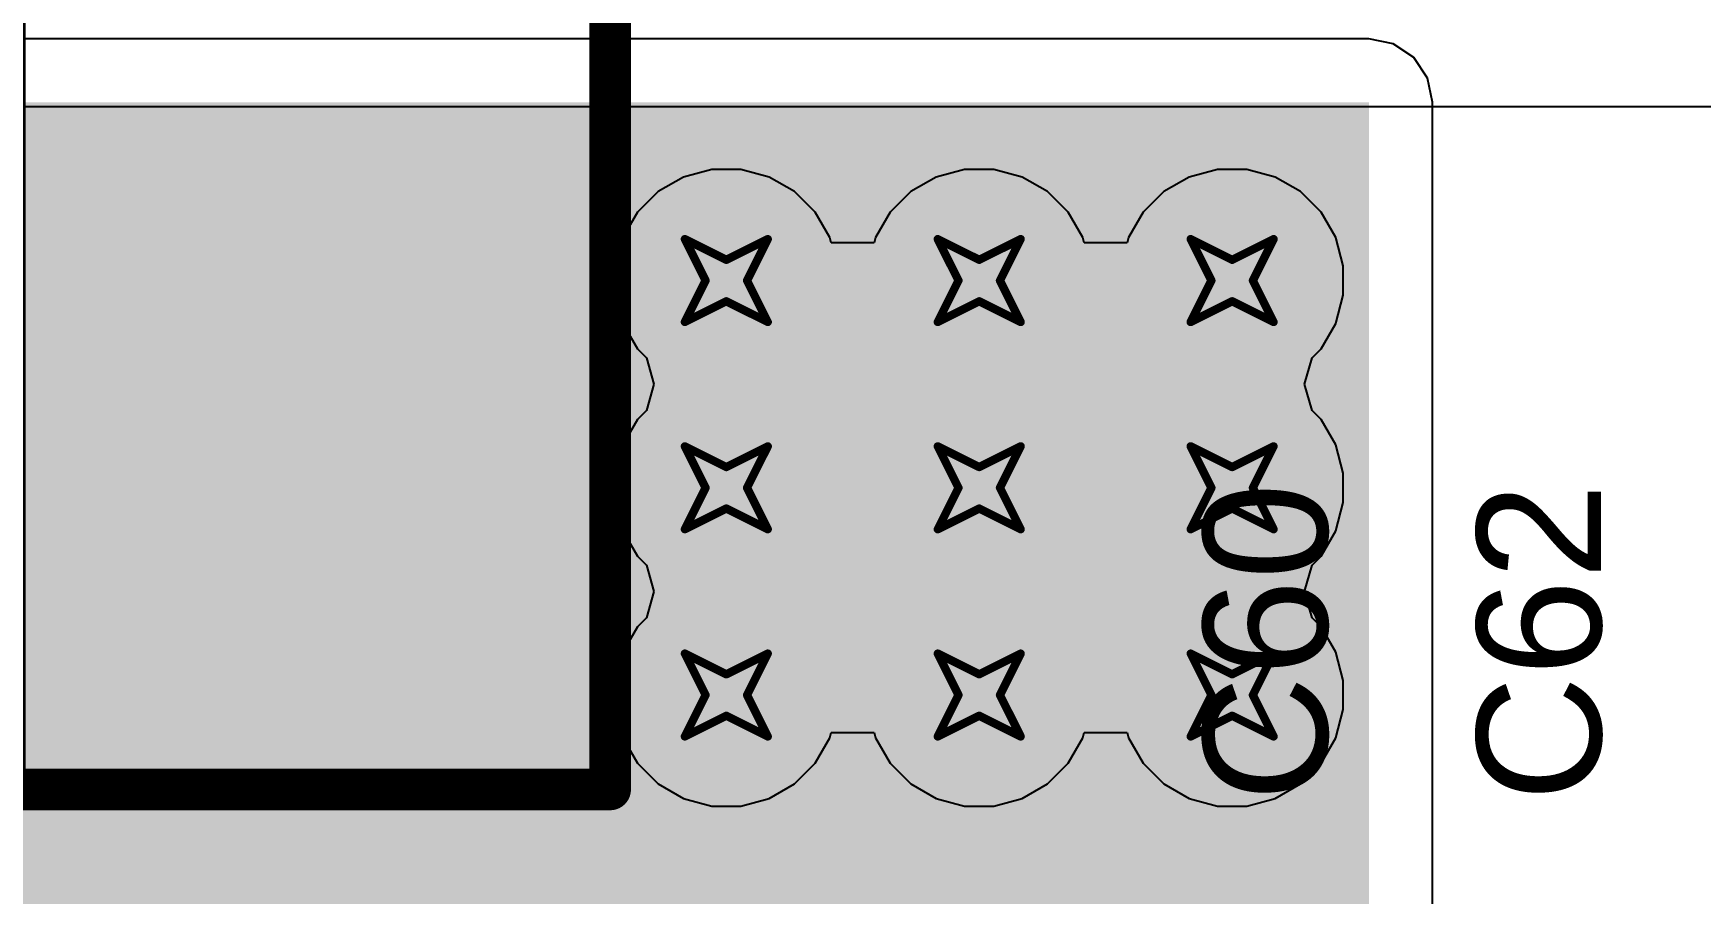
# Model space of a CAD drawing. Header units: inches. Extents: x -36 to 349, y -11 to 240.
# Drawn here: x 132.7 to 142.91, y 11.84 to 17.11 of the extents above; entities that cross this region are included whole.
import ezdxf

# ---------------------------------------------------------------- set-up
doc = ezdxf.new("R2010")
doc.units = ezdxf.units.IN
for name, color, linetype in [('Bottom Layer', 5, 'Continuous'), ('Drill Drawing', 1, 'Continuous'), ('Layer 1', 16, 'Continuous'), ('Layer 2', 76, 'Continuous'), ('Top Layer', 1, 'Continuous'), ('Top Overlay', 2, 'Continuous'), ('Top Paste', 8, 'Continuous'), ('Top Solder', 216, 'Continuous'), ('Via Holes', 16, 'Continuous')]:
    doc.layers.add(name, color=color, linetype=linetype)
doc.styles.add('Arial', font='', dxfattribs={"height": 0.2})
doc.styles.get('Arial').set_extended_font_data('Arial')

# ---------------------------------------------------------------- blocks, each defined once
blk = doc.blocks.new('R___2512_63')
at = {"layer": 'Top Layer'}
for points in [[(-4.04998047, 1.70000041), (-2.44998113, 1.70000041), (-2.44998113, -1.70000041), (-4.04998047, -1.70000041)], [(2.44998113, 1.70000041), (4.04998047, 1.70000041), (4.04998047, -1.70000041), (2.44998113, -1.70000041)]]:
    blk.add_hatch(color=1, dxfattribs=at).paths.add_polyline_path(points)
at = {"layer": 'Top Paste'}
for points in [[(-4.04998047, 1.70000041), (-2.44998113, 1.70000041), (-2.44998113, -1.70000041), (-4.04998047, -1.70000041)], [(2.44998113, 1.70000041), (4.04998047, 1.70000041), (4.04998047, -1.70000041), (2.44998113, -1.70000041)]]:
    blk.add_hatch(color=8, dxfattribs=at).paths.add_polyline_path(points)
at = {"layer": 'Top Solder'}
for points in [[(-4.15158047, 1.80160041), (-2.34838113, 1.80160041), (-2.34838113, -1.80160041), (-4.15158047, -1.80160041)], [(2.34838113, 1.80160041), (4.15158047, 1.80160041), (4.15158047, -1.80160041), (2.34838113, -1.80160041)]]:
    blk.add_hatch(color=216, dxfattribs=at).paths.add_polyline_path(points)
at = {"layer": 'Top Overlay'}
for points in [[(4.2365676, 1.8542, 0.254, 0.254, 0), (-4.2418, 1.8542, 0.254, 0.254, 0)], [(-4.2418, -1.8542, 0.254, 0.254, 0), (-4.2418, 1.8542, 0.254, 0.254, 0)], [(4.2365676, -1.8542, 0.254, 0.254, 0), (4.2365676, 1.8542, 0.254, 0.254, 0)], [(4.2365676, -1.8542, 0.254, 0.254, 0), (-4.2418, -1.8542, 0.254, 0.254, 0)]]:
    blk.add_lwpolyline(points, format="xyseb", dxfattribs=at)
for points in [[(-4.3053, 1.8542, 0.127, 0.127, 1), (-4.1783, 1.8542, 0.127, 0.127, 1)], [(-4.3053, 1.8542, 0.127, 0.127, 1), (-4.1783, 1.8542, 0.127, 0.127, 1)], [(4.1730676, 1.8542, 0.127, 0.127, 1), (4.300067599999999, 1.8542, 0.127, 0.127, 1)], [(4.1730676, 1.8542, 0.127, 0.127, 1), (4.300067599999999, 1.8542, 0.127, 0.127, 1)], [(-4.3053, -1.8542, 0.127, 0.127, 1), (-4.1783, -1.8542, 0.127, 0.127, 1)], [(-4.3053, -1.8542, 0.127, 0.127, 1), (-4.1783, -1.8542, 0.127, 0.127, 1)], [(4.1730676, -1.8542, 0.127, 0.127, 1), (4.300067599999999, -1.8542, 0.127, 0.127, 1)], [(4.1730676, -1.8542, 0.127, 0.127, 1), (4.300067599999999, -1.8542, 0.127, 0.127, 1)]]:
    blk.add_lwpolyline(points, format="xyseb", close=True, dxfattribs=at)

msp = doc.modelspace()

# ---------------------------------------------------------------- hatches: boundary and pattern name
at = {"layer": 'Bottom Layer'}
for points in [[(121.59878144, -10.5918), (134.34958144, -10.5918), (134.34958144, 16.68781524), (121.59878144, 16.68781524)], [(121.59878144, 8.576249039999999), (140.87738144, 8.576249039999999), (140.87738144, 16.68781524), (121.59878144, 16.68781524)]]:
    msp.add_hatch(color=5, dxfattribs=at).paths.add_polyline_path(points)
h = msp.add_hatch(color=5, dxfattribs=at)
edge = h.paths.add_edge_path()
edge.add_arc((136.94038144, 15.59561778), 0.2999994, 0, 360)
h = msp.add_hatch(color=5, dxfattribs=at)
edge = h.paths.add_edge_path()
edge.add_arc((138.48978144, 15.59561778), 0.2999994, 0, 360)
h = msp.add_hatch(color=5, dxfattribs=at)
edge = h.paths.add_edge_path()
edge.add_arc((140.03918144, 15.59561778), 0.2999994, 0, 360)
h = msp.add_hatch(color=5, dxfattribs=at)
edge = h.paths.add_edge_path()
edge.add_arc((136.94038144, 14.32561778), 0.2999994, 0, 360)
h = msp.add_hatch(color=5, dxfattribs=at)
edge = h.paths.add_edge_path()
edge.add_arc((138.48978144, 14.32561778), 0.2999994, 0, 360)
h = msp.add_hatch(color=5, dxfattribs=at)
edge = h.paths.add_edge_path()
edge.add_arc((140.03918144, 14.32561778), 0.2999994, 0, 360)
h = msp.add_hatch(color=5, dxfattribs=at)
edge = h.paths.add_edge_path()
edge.add_arc((136.94038144, 13.05561778), 0.2999994, 0, 360)
h = msp.add_hatch(color=5, dxfattribs=at)
edge = h.paths.add_edge_path()
edge.add_arc((138.48978144, 13.05561778), 0.2999994, 0, 360)
h = msp.add_hatch(color=5, dxfattribs=at)
edge = h.paths.add_edge_path()
edge.add_arc((140.03918144, 13.05561778), 0.2999994, 0, 360)
at = {"layer": 'Layer 1'}
h = msp.add_hatch(color=16, dxfattribs=at)
edge = h.paths.add_edge_path()
edge.add_arc((136.94038144, 15.59561778), 0.2999994, 0, 360)
h = msp.add_hatch(color=16, dxfattribs=at)
edge = h.paths.add_edge_path()
edge.add_arc((138.48978144, 15.59561778), 0.2999994, 0, 360)
h = msp.add_hatch(color=16, dxfattribs=at)
edge = h.paths.add_edge_path()
edge.add_arc((140.03918144, 15.59561778), 0.2999994, 0, 360)
h = msp.add_hatch(color=16, dxfattribs=at)
edge = h.paths.add_edge_path()
edge.add_arc((136.94038144, 14.32561778), 0.2999994, 0, 360)
h = msp.add_hatch(color=16, dxfattribs=at)
edge = h.paths.add_edge_path()
edge.add_arc((138.48978144, 14.32561778), 0.2999994, 0, 360)
h = msp.add_hatch(color=16, dxfattribs=at)
edge = h.paths.add_edge_path()
edge.add_arc((140.03918144, 14.32561778), 0.2999994, 0, 360)
h = msp.add_hatch(color=16, dxfattribs=at)
edge = h.paths.add_edge_path()
edge.add_arc((136.94038144, 13.05561778), 0.2999994, 0, 360)
h = msp.add_hatch(color=16, dxfattribs=at)
edge = h.paths.add_edge_path()
edge.add_arc((138.48978144, 13.05561778), 0.2999994, 0, 360)
h = msp.add_hatch(color=16, dxfattribs=at)
edge = h.paths.add_edge_path()
edge.add_arc((140.03918144, 13.05561778), 0.2999994, 0, 360)
at = {"layer": 'Layer 2'}
h = msp.add_hatch(color=76, dxfattribs=at)
edge = h.paths.add_edge_path()
edge.add_arc((136.94038144, 15.59561778), 0.2999994, 0, 360)
h = msp.add_hatch(color=76, dxfattribs=at)
edge = h.paths.add_edge_path()
edge.add_arc((138.48978144, 15.59561778), 0.2999994, 0, 360)
h = msp.add_hatch(color=76, dxfattribs=at)
edge = h.paths.add_edge_path()
edge.add_arc((140.03918144, 15.59561778), 0.2999994, 0, 360)
h = msp.add_hatch(color=76, dxfattribs=at)
edge = h.paths.add_edge_path()
edge.add_arc((136.94038144, 14.32561778), 0.2999994, 0, 360)
h = msp.add_hatch(color=76, dxfattribs=at)
edge = h.paths.add_edge_path()
edge.add_arc((138.48978144, 14.32561778), 0.2999994, 0, 360)
h = msp.add_hatch(color=76, dxfattribs=at)
edge = h.paths.add_edge_path()
edge.add_arc((140.03918144, 14.32561778), 0.2999994, 0, 360)
h = msp.add_hatch(color=76, dxfattribs=at)
edge = h.paths.add_edge_path()
edge.add_arc((136.94038144, 13.05561778), 0.2999994, 0, 360)
h = msp.add_hatch(color=76, dxfattribs=at)
edge = h.paths.add_edge_path()
edge.add_arc((138.48978144, 13.05561778), 0.2999994, 0, 360)
h = msp.add_hatch(color=76, dxfattribs=at)
edge = h.paths.add_edge_path()
edge.add_arc((140.03918144, 13.05561778), 0.2999994, 0, 360)
at = {"layer": 'Top Layer'}
h = msp.add_hatch(color=1, dxfattribs=at)
edge = h.paths.add_edge_path()
edge.add_arc((136.94038144, 15.59561778), 0.2999994, 0, 360)
h = msp.add_hatch(color=1, dxfattribs=at)
edge = h.paths.add_edge_path()
edge.add_arc((138.48978144, 15.59561778), 0.2999994, 0, 360)
h = msp.add_hatch(color=1, dxfattribs=at)
edge = h.paths.add_edge_path()
edge.add_arc((140.03918144, 15.59561778), 0.2999994, 0, 360)
h = msp.add_hatch(color=1, dxfattribs=at)
edge = h.paths.add_edge_path()
edge.add_arc((136.94038144, 14.32561778), 0.2999994, 0, 360)
h = msp.add_hatch(color=1, dxfattribs=at)
edge = h.paths.add_edge_path()
edge.add_arc((138.48978144, 14.32561778), 0.2999994, 0, 360)
h = msp.add_hatch(color=1, dxfattribs=at)
edge = h.paths.add_edge_path()
edge.add_arc((140.03918144, 14.32561778), 0.2999994, 0, 360)
h = msp.add_hatch(color=1, dxfattribs=at)
edge = h.paths.add_edge_path()
edge.add_arc((136.94038144, 13.05561778), 0.2999994, 0, 360)
h = msp.add_hatch(color=1, dxfattribs=at)
edge = h.paths.add_edge_path()
edge.add_arc((138.48978144, 13.05561778), 0.2999994, 0, 360)
h = msp.add_hatch(color=1, dxfattribs=at)
edge = h.paths.add_edge_path()
edge.add_arc((140.03918144, 13.05561778), 0.2999994, 0, 360)
at = {"layer": 'Via Holes'}
h = msp.add_hatch(color=7, dxfattribs=at)
edge = h.paths.add_edge_path()
edge.add_arc((136.94038144, 15.59561778), 0.1499997, 0, 360)
h = msp.add_hatch(color=7, dxfattribs=at)
edge = h.paths.add_edge_path()
edge.add_arc((138.48978144, 15.59561778), 0.1499997, 0, 360)
h = msp.add_hatch(color=7, dxfattribs=at)
edge = h.paths.add_edge_path()
edge.add_arc((140.03918144, 15.59561778), 0.1499997, 0, 360)
h = msp.add_hatch(color=7, dxfattribs=at)
edge = h.paths.add_edge_path()
edge.add_arc((136.94038144, 14.32561778), 0.1499997, 0, 360)
h = msp.add_hatch(color=7, dxfattribs=at)
edge = h.paths.add_edge_path()
edge.add_arc((138.48978144, 14.32561778), 0.1499997, 0, 360)
h = msp.add_hatch(color=7, dxfattribs=at)
edge = h.paths.add_edge_path()
edge.add_arc((140.03918144, 14.32561778), 0.1499997, 0, 360)
h = msp.add_hatch(color=7, dxfattribs=at)
edge = h.paths.add_edge_path()
edge.add_arc((136.94038144, 13.05561778), 0.1499997, 0, 360)
h = msp.add_hatch(color=7, dxfattribs=at)
edge = h.paths.add_edge_path()
edge.add_arc((138.48978144, 13.05561778), 0.1499997, 0, 360)
h = msp.add_hatch(color=7, dxfattribs=at)
edge = h.paths.add_edge_path()
edge.add_arc((140.03918144, 13.05561778), 0.1499997, 0, 360)

# ---------------------------------------------------------------- linework, layer by layer
at = {"layer": 'Bottom Layer'}
for p, q in [((140.87738144, 17.07628284), (121.59878144, 17.07628284)), ((141.02604002, 17.04671216), (140.87738144, 17.07628284)), ((141.1520672, 16.96250354), (141.02604002, 17.04671216)), ((141.23627582, 16.83647636), (141.1520672, 16.96250354)), ((141.2658465, 16.68781778), (141.23627582, 16.83647636)), ((141.2658465, 8.576249039999999), (141.2658465, 16.68781778))]:
    msp.add_line(p, q, dxfattribs=at)
at = {"layer": 'Drill Drawing'}
for points in [[(136.68638144, 15.84961778, 0.0508, 0.0508, 0), (136.94038144, 15.72261778, 0.0508, 0.0508, 0)], [(136.68638144, 15.84961778, 0.0508, 0.0508, 0), (136.81338144, 15.59561778, 0.0508, 0.0508, 0)], [(136.94038144, 15.72261778, 0.0508, 0.0508, 0), (137.19438144, 15.84961778, 0.0508, 0.0508, 0)], [(137.06738144, 15.59561778, 0.0508, 0.0508, 0), (137.19438144, 15.84961778, 0.0508, 0.0508, 0)], [(138.23578144, 15.84961778, 0.0508, 0.0508, 0), (138.48978144, 15.72261778, 0.0508, 0.0508, 0)], [(138.23578144, 15.84961778, 0.0508, 0.0508, 0), (138.36278144, 15.59561778, 0.0508, 0.0508, 0)], [(138.48978144, 15.72261778, 0.0508, 0.0508, 0), (138.74378144, 15.84961778, 0.0508, 0.0508, 0)], [(138.61678144, 15.59561778, 0.0508, 0.0508, 0), (138.74378144, 15.84961778, 0.0508, 0.0508, 0)], [(139.78518144, 15.84961778, 0.0508, 0.0508, 0), (140.03918144, 15.72261778, 0.0508, 0.0508, 0)], [(139.78518144, 15.84961778, 0.0508, 0.0508, 0), (139.91218144, 15.59561778, 0.0508, 0.0508, 0)], [(140.03918144, 15.72261778, 0.0508, 0.0508, 0), (140.29318144, 15.84961778, 0.0508, 0.0508, 0)], [(140.16618144, 15.59561778, 0.0508, 0.0508, 0), (140.29318144, 15.84961778, 0.0508, 0.0508, 0)], [(136.68638144, 15.34161778, 0.0508, 0.0508, 0), (136.81338144, 15.59561778, 0.0508, 0.0508, 0)], [(137.06738144, 15.59561778, 0.0508, 0.0508, 0), (137.19438144, 15.34161778, 0.0508, 0.0508, 0)], [(138.23578144, 15.34161778, 0.0508, 0.0508, 0), (138.36278144, 15.59561778, 0.0508, 0.0508, 0)], [(138.61678144, 15.59561778, 0.0508, 0.0508, 0), (138.74378144, 15.34161778, 0.0508, 0.0508, 0)], [(139.78518144, 15.34161778, 0.0508, 0.0508, 0), (139.91218144, 15.59561778, 0.0508, 0.0508, 0)], [(140.16618144, 15.59561778, 0.0508, 0.0508, 0), (140.29318144, 15.34161778, 0.0508, 0.0508, 0)], [(136.68638144, 15.34161778, 0.0508, 0.0508, 0), (136.94038144, 15.46861778, 0.0508, 0.0508, 0)], [(136.94038144, 15.46861778, 0.0508, 0.0508, 0), (137.19438144, 15.34161778, 0.0508, 0.0508, 0)], [(138.23578144, 15.34161778, 0.0508, 0.0508, 0), (138.48978144, 15.46861778, 0.0508, 0.0508, 0)], [(138.48978144, 15.46861778, 0.0508, 0.0508, 0), (138.74378144, 15.34161778, 0.0508, 0.0508, 0)], [(139.78518144, 15.34161778, 0.0508, 0.0508, 0), (140.03918144, 15.46861778, 0.0508, 0.0508, 0)], [(140.03918144, 15.46861778, 0.0508, 0.0508, 0), (140.29318144, 15.34161778, 0.0508, 0.0508, 0)], [(136.68638144, 14.57961778, 0.0508, 0.0508, 0), (136.94038144, 14.45261778, 0.0508, 0.0508, 0)], [(136.68638144, 14.57961778, 0.0508, 0.0508, 0), (136.81338144, 14.32561778, 0.0508, 0.0508, 0)], [(136.94038144, 14.45261778, 0.0508, 0.0508, 0), (137.19438144, 14.57961778, 0.0508, 0.0508, 0)], [(137.06738144, 14.32561778, 0.0508, 0.0508, 0), (137.19438144, 14.57961778, 0.0508, 0.0508, 0)], [(138.23578144, 14.57961778, 0.0508, 0.0508, 0), (138.48978144, 14.45261778, 0.0508, 0.0508, 0)], [(138.23578144, 14.57961778, 0.0508, 0.0508, 0), (138.36278144, 14.32561778, 0.0508, 0.0508, 0)], [(138.48978144, 14.45261778, 0.0508, 0.0508, 0), (138.74378144, 14.57961778, 0.0508, 0.0508, 0)], [(138.61678144, 14.32561778, 0.0508, 0.0508, 0), (138.74378144, 14.57961778, 0.0508, 0.0508, 0)], [(139.78518144, 14.57961778, 0.0508, 0.0508, 0), (140.03918144, 14.45261778, 0.0508, 0.0508, 0)], [(139.78518144, 14.57961778, 0.0508, 0.0508, 0), (139.91218144, 14.32561778, 0.0508, 0.0508, 0)], [(140.03918144, 14.45261778, 0.0508, 0.0508, 0), (140.29318144, 14.57961778, 0.0508, 0.0508, 0)], [(140.16618144, 14.32561778, 0.0508, 0.0508, 0), (140.29318144, 14.57961778, 0.0508, 0.0508, 0)], [(136.68638144, 14.07161778, 0.0508, 0.0508, 0), (136.81338144, 14.32561778, 0.0508, 0.0508, 0)], [(137.06738144, 14.32561778, 0.0508, 0.0508, 0), (137.19438144, 14.07161778, 0.0508, 0.0508, 0)], [(138.23578144, 14.07161778, 0.0508, 0.0508, 0), (138.36278144, 14.32561778, 0.0508, 0.0508, 0)], [(138.61678144, 14.32561778, 0.0508, 0.0508, 0), (138.74378144, 14.07161778, 0.0508, 0.0508, 0)], [(139.78518144, 14.07161778, 0.0508, 0.0508, 0), (139.91218144, 14.32561778, 0.0508, 0.0508, 0)], [(140.16618144, 14.32561778, 0.0508, 0.0508, 0), (140.29318144, 14.07161778, 0.0508, 0.0508, 0)], [(136.68638144, 14.07161778, 0.0508, 0.0508, 0), (136.94038144, 14.19861778, 0.0508, 0.0508, 0)], [(136.94038144, 14.19861778, 0.0508, 0.0508, 0), (137.19438144, 14.07161778, 0.0508, 0.0508, 0)], [(138.23578144, 14.07161778, 0.0508, 0.0508, 0), (138.48978144, 14.19861778, 0.0508, 0.0508, 0)], [(138.48978144, 14.19861778, 0.0508, 0.0508, 0), (138.74378144, 14.07161778, 0.0508, 0.0508, 0)], [(139.78518144, 14.07161778, 0.0508, 0.0508, 0), (140.03918144, 14.19861778, 0.0508, 0.0508, 0)], [(140.03918144, 14.19861778, 0.0508, 0.0508, 0), (140.29318144, 14.07161778, 0.0508, 0.0508, 0)], [(136.68638144, 13.30961778, 0.0508, 0.0508, 0), (136.94038144, 13.18261778, 0.0508, 0.0508, 0)], [(136.68638144, 13.30961778, 0.0508, 0.0508, 0), (136.81338144, 13.05561778, 0.0508, 0.0508, 0)], [(136.94038144, 13.18261778, 0.0508, 0.0508, 0), (137.19438144, 13.30961778, 0.0508, 0.0508, 0)], [(137.06738144, 13.05561778, 0.0508, 0.0508, 0), (137.19438144, 13.30961778, 0.0508, 0.0508, 0)], [(138.23578144, 13.30961778, 0.0508, 0.0508, 0), (138.48978144, 13.18261778, 0.0508, 0.0508, 0)], [(138.23578144, 13.30961778, 0.0508, 0.0508, 0), (138.36278144, 13.05561778, 0.0508, 0.0508, 0)], [(138.48978144, 13.18261778, 0.0508, 0.0508, 0), (138.74378144, 13.30961778, 0.0508, 0.0508, 0)], [(138.61678144, 13.05561778, 0.0508, 0.0508, 0), (138.74378144, 13.30961778, 0.0508, 0.0508, 0)], [(139.78518144, 13.30961778, 0.0508, 0.0508, 0), (140.03918144, 13.18261778, 0.0508, 0.0508, 0)], [(139.78518144, 13.30961778, 0.0508, 0.0508, 0), (139.91218144, 13.05561778, 0.0508, 0.0508, 0)], [(140.03918144, 13.18261778, 0.0508, 0.0508, 0), (140.29318144, 13.30961778, 0.0508, 0.0508, 0)], [(140.16618144, 13.05561778, 0.0508, 0.0508, 0), (140.29318144, 13.30961778, 0.0508, 0.0508, 0)], [(136.68638144, 12.80161778, 0.0508, 0.0508, 0), (136.81338144, 13.05561778, 0.0508, 0.0508, 0)], [(137.06738144, 13.05561778, 0.0508, 0.0508, 0), (137.19438144, 12.80161778, 0.0508, 0.0508, 0)], [(138.23578144, 12.80161778, 0.0508, 0.0508, 0), (138.36278144, 13.05561778, 0.0508, 0.0508, 0)], [(138.61678144, 13.05561778, 0.0508, 0.0508, 0), (138.74378144, 12.80161778, 0.0508, 0.0508, 0)], [(139.78518144, 12.80161778, 0.0508, 0.0508, 0), (139.91218144, 13.05561778, 0.0508, 0.0508, 0)], [(140.16618144, 13.05561778, 0.0508, 0.0508, 0), (140.29318144, 12.80161778, 0.0508, 0.0508, 0)], [(136.68638144, 12.80161778, 0.0508, 0.0508, 0), (136.94038144, 12.92861778, 0.0508, 0.0508, 0)], [(136.94038144, 12.92861778, 0.0508, 0.0508, 0), (137.19438144, 12.80161778, 0.0508, 0.0508, 0)], [(138.23578144, 12.80161778, 0.0508, 0.0508, 0), (138.48978144, 12.92861778, 0.0508, 0.0508, 0)], [(138.48978144, 12.92861778, 0.0508, 0.0508, 0), (138.74378144, 12.80161778, 0.0508, 0.0508, 0)], [(139.78518144, 12.80161778, 0.0508, 0.0508, 0), (140.03918144, 12.92861778, 0.0508, 0.0508, 0)], [(140.03918144, 12.92861778, 0.0508, 0.0508, 0), (140.29318144, 12.80161778, 0.0508, 0.0508, 0)]]:
    msp.add_lwpolyline(points, format="xyseb", dxfattribs=at)
for points in [[(136.67368144, 15.84961778, 0.0254, 0.0254, 1), (136.69908144, 15.84961778, 0.0254, 0.0254, 1)], [(136.67368144, 15.84961778, 0.0254, 0.0254, 1), (136.69908144, 15.84961778, 0.0254, 0.0254, 1)], [(137.18168144, 15.84961778, 0.0254, 0.0254, 1), (137.20708144, 15.84961778, 0.0254, 0.0254, 1)], [(137.18168144, 15.84961778, 0.0254, 0.0254, 1), (137.20708144, 15.84961778, 0.0254, 0.0254, 1)], [(138.22308144, 15.84961778, 0.0254, 0.0254, 1), (138.24848144, 15.84961778, 0.0254, 0.0254, 1)], [(138.22308144, 15.84961778, 0.0254, 0.0254, 1), (138.24848144, 15.84961778, 0.0254, 0.0254, 1)], [(138.73108144, 15.84961778, 0.0254, 0.0254, 1), (138.75648144, 15.84961778, 0.0254, 0.0254, 1)], [(138.73108144, 15.84961778, 0.0254, 0.0254, 1), (138.75648144, 15.84961778, 0.0254, 0.0254, 1)], [(139.77248144, 15.84961778, 0.0254, 0.0254, 1), (139.79788144, 15.84961778, 0.0254, 0.0254, 1)], [(139.77248144, 15.84961778, 0.0254, 0.0254, 1), (139.79788144, 15.84961778, 0.0254, 0.0254, 1)], [(140.28048144, 15.84961778, 0.0254, 0.0254, 1), (140.30588144, 15.84961778, 0.0254, 0.0254, 1)], [(140.28048144, 15.84961778, 0.0254, 0.0254, 1), (140.30588144, 15.84961778, 0.0254, 0.0254, 1)], [(136.92768144, 15.72261778, 0.0254, 0.0254, 1), (136.95308144, 15.72261778, 0.0254, 0.0254, 1)], [(136.92768144, 15.72261778, 0.0254, 0.0254, 1), (136.95308144, 15.72261778, 0.0254, 0.0254, 1)], [(138.47708144, 15.72261778, 0.0254, 0.0254, 1), (138.50248144, 15.72261778, 0.0254, 0.0254, 1)], [(138.47708144, 15.72261778, 0.0254, 0.0254, 1), (138.50248144, 15.72261778, 0.0254, 0.0254, 1)], [(140.02648144, 15.72261778, 0.0254, 0.0254, 1), (140.05188144, 15.72261778, 0.0254, 0.0254, 1)], [(140.02648144, 15.72261778, 0.0254, 0.0254, 1), (140.05188144, 15.72261778, 0.0254, 0.0254, 1)], [(136.80068144, 15.59561778, 0.0254, 0.0254, 1), (136.82608144, 15.59561778, 0.0254, 0.0254, 1)], [(136.80068144, 15.59561778, 0.0254, 0.0254, 1), (136.82608144, 15.59561778, 0.0254, 0.0254, 1)], [(137.05468144, 15.59561778, 0.0254, 0.0254, 1), (137.08008144, 15.59561778, 0.0254, 0.0254, 1)], [(137.05468144, 15.59561778, 0.0254, 0.0254, 1), (137.08008144, 15.59561778, 0.0254, 0.0254, 1)], [(138.35008144, 15.59561778, 0.0254, 0.0254, 1), (138.37548144, 15.59561778, 0.0254, 0.0254, 1)], [(138.35008144, 15.59561778, 0.0254, 0.0254, 1), (138.37548144, 15.59561778, 0.0254, 0.0254, 1)], [(138.60408144, 15.59561778, 0.0254, 0.0254, 1), (138.62948144, 15.59561778, 0.0254, 0.0254, 1)], [(138.60408144, 15.59561778, 0.0254, 0.0254, 1), (138.62948144, 15.59561778, 0.0254, 0.0254, 1)], [(139.89948144, 15.59561778, 0.0254, 0.0254, 1), (139.92488144, 15.59561778, 0.0254, 0.0254, 1)], [(139.89948144, 15.59561778, 0.0254, 0.0254, 1), (139.92488144, 15.59561778, 0.0254, 0.0254, 1)], [(140.15348144, 15.59561778, 0.0254, 0.0254, 1), (140.17888144, 15.59561778, 0.0254, 0.0254, 1)], [(140.15348144, 15.59561778, 0.0254, 0.0254, 1), (140.17888144, 15.59561778, 0.0254, 0.0254, 1)], [(136.92768144, 15.46861778, 0.0254, 0.0254, 1), (136.95308144, 15.46861778, 0.0254, 0.0254, 1)], [(136.92768144, 15.46861778, 0.0254, 0.0254, 1), (136.95308144, 15.46861778, 0.0254, 0.0254, 1)], [(138.47708144, 15.46861778, 0.0254, 0.0254, 1), (138.50248144, 15.46861778, 0.0254, 0.0254, 1)], [(138.47708144, 15.46861778, 0.0254, 0.0254, 1), (138.50248144, 15.46861778, 0.0254, 0.0254, 1)], [(140.02648144, 15.46861778, 0.0254, 0.0254, 1), (140.05188144, 15.46861778, 0.0254, 0.0254, 1)], [(140.02648144, 15.46861778, 0.0254, 0.0254, 1), (140.05188144, 15.46861778, 0.0254, 0.0254, 1)], [(136.67368144, 15.34161778, 0.0254, 0.0254, 1), (136.69908144, 15.34161778, 0.0254, 0.0254, 1)], [(136.67368144, 15.34161778, 0.0254, 0.0254, 1), (136.69908144, 15.34161778, 0.0254, 0.0254, 1)], [(137.18168144, 15.34161778, 0.0254, 0.0254, 1), (137.20708144, 15.34161778, 0.0254, 0.0254, 1)], [(137.18168144, 15.34161778, 0.0254, 0.0254, 1), (137.20708144, 15.34161778, 0.0254, 0.0254, 1)], [(138.22308144, 15.34161778, 0.0254, 0.0254, 1), (138.24848144, 15.34161778, 0.0254, 0.0254, 1)], [(138.22308144, 15.34161778, 0.0254, 0.0254, 1), (138.24848144, 15.34161778, 0.0254, 0.0254, 1)], [(138.73108144, 15.34161778, 0.0254, 0.0254, 1), (138.75648144, 15.34161778, 0.0254, 0.0254, 1)], [(138.73108144, 15.34161778, 0.0254, 0.0254, 1), (138.75648144, 15.34161778, 0.0254, 0.0254, 1)], [(139.77248144, 15.34161778, 0.0254, 0.0254, 1), (139.79788144, 15.34161778, 0.0254, 0.0254, 1)], [(139.77248144, 15.34161778, 0.0254, 0.0254, 1), (139.79788144, 15.34161778, 0.0254, 0.0254, 1)], [(140.28048144, 15.34161778, 0.0254, 0.0254, 1), (140.30588144, 15.34161778, 0.0254, 0.0254, 1)], [(140.28048144, 15.34161778, 0.0254, 0.0254, 1), (140.30588144, 15.34161778, 0.0254, 0.0254, 1)], [(136.67368144, 14.57961778, 0.0254, 0.0254, 1), (136.69908144, 14.57961778, 0.0254, 0.0254, 1)], [(136.67368144, 14.57961778, 0.0254, 0.0254, 1), (136.69908144, 14.57961778, 0.0254, 0.0254, 1)], [(137.18168144, 14.57961778, 0.0254, 0.0254, 1), (137.20708144, 14.57961778, 0.0254, 0.0254, 1)], [(137.18168144, 14.57961778, 0.0254, 0.0254, 1), (137.20708144, 14.57961778, 0.0254, 0.0254, 1)], [(138.22308144, 14.57961778, 0.0254, 0.0254, 1), (138.24848144, 14.57961778, 0.0254, 0.0254, 1)], [(138.22308144, 14.57961778, 0.0254, 0.0254, 1), (138.24848144, 14.57961778, 0.0254, 0.0254, 1)], [(138.73108144, 14.57961778, 0.0254, 0.0254, 1), (138.75648144, 14.57961778, 0.0254, 0.0254, 1)], [(138.73108144, 14.57961778, 0.0254, 0.0254, 1), (138.75648144, 14.57961778, 0.0254, 0.0254, 1)], [(139.77248144, 14.57961778, 0.0254, 0.0254, 1), (139.79788144, 14.57961778, 0.0254, 0.0254, 1)], [(139.77248144, 14.57961778, 0.0254, 0.0254, 1), (139.79788144, 14.57961778, 0.0254, 0.0254, 1)], [(140.28048144, 14.57961778, 0.0254, 0.0254, 1), (140.30588144, 14.57961778, 0.0254, 0.0254, 1)], [(140.28048144, 14.57961778, 0.0254, 0.0254, 1), (140.30588144, 14.57961778, 0.0254, 0.0254, 1)], [(136.92768144, 14.45261778, 0.0254, 0.0254, 1), (136.95308144, 14.45261778, 0.0254, 0.0254, 1)], [(136.92768144, 14.45261778, 0.0254, 0.0254, 1), (136.95308144, 14.45261778, 0.0254, 0.0254, 1)], [(138.47708144, 14.45261778, 0.0254, 0.0254, 1), (138.50248144, 14.45261778, 0.0254, 0.0254, 1)], [(138.47708144, 14.45261778, 0.0254, 0.0254, 1), (138.50248144, 14.45261778, 0.0254, 0.0254, 1)], [(140.02648144, 14.45261778, 0.0254, 0.0254, 1), (140.05188144, 14.45261778, 0.0254, 0.0254, 1)], [(140.02648144, 14.45261778, 0.0254, 0.0254, 1), (140.05188144, 14.45261778, 0.0254, 0.0254, 1)], [(136.80068144, 14.32561778, 0.0254, 0.0254, 1), (136.82608144, 14.32561778, 0.0254, 0.0254, 1)], [(136.80068144, 14.32561778, 0.0254, 0.0254, 1), (136.82608144, 14.32561778, 0.0254, 0.0254, 1)], [(137.05468144, 14.32561778, 0.0254, 0.0254, 1), (137.08008144, 14.32561778, 0.0254, 0.0254, 1)], [(137.05468144, 14.32561778, 0.0254, 0.0254, 1), (137.08008144, 14.32561778, 0.0254, 0.0254, 1)], [(138.35008144, 14.32561778, 0.0254, 0.0254, 1), (138.37548144, 14.32561778, 0.0254, 0.0254, 1)], [(138.35008144, 14.32561778, 0.0254, 0.0254, 1), (138.37548144, 14.32561778, 0.0254, 0.0254, 1)], [(138.60408144, 14.32561778, 0.0254, 0.0254, 1), (138.62948144, 14.32561778, 0.0254, 0.0254, 1)], [(138.60408144, 14.32561778, 0.0254, 0.0254, 1), (138.62948144, 14.32561778, 0.0254, 0.0254, 1)], [(139.89948144, 14.32561778, 0.0254, 0.0254, 1), (139.92488144, 14.32561778, 0.0254, 0.0254, 1)], [(139.89948144, 14.32561778, 0.0254, 0.0254, 1), (139.92488144, 14.32561778, 0.0254, 0.0254, 1)], [(140.15348144, 14.32561778, 0.0254, 0.0254, 1), (140.17888144, 14.32561778, 0.0254, 0.0254, 1)], [(140.15348144, 14.32561778, 0.0254, 0.0254, 1), (140.17888144, 14.32561778, 0.0254, 0.0254, 1)], [(136.92768144, 14.19861778, 0.0254, 0.0254, 1), (136.95308144, 14.19861778, 0.0254, 0.0254, 1)], [(136.92768144, 14.19861778, 0.0254, 0.0254, 1), (136.95308144, 14.19861778, 0.0254, 0.0254, 1)], [(138.47708144, 14.19861778, 0.0254, 0.0254, 1), (138.50248144, 14.19861778, 0.0254, 0.0254, 1)], [(138.47708144, 14.19861778, 0.0254, 0.0254, 1), (138.50248144, 14.19861778, 0.0254, 0.0254, 1)], [(140.02648144, 14.19861778, 0.0254, 0.0254, 1), (140.05188144, 14.19861778, 0.0254, 0.0254, 1)], [(140.02648144, 14.19861778, 0.0254, 0.0254, 1), (140.05188144, 14.19861778, 0.0254, 0.0254, 1)], [(136.67368144, 14.07161778, 0.0254, 0.0254, 1), (136.69908144, 14.07161778, 0.0254, 0.0254, 1)], [(136.67368144, 14.07161778, 0.0254, 0.0254, 1), (136.69908144, 14.07161778, 0.0254, 0.0254, 1)], [(137.18168144, 14.07161778, 0.0254, 0.0254, 1), (137.20708144, 14.07161778, 0.0254, 0.0254, 1)], [(137.18168144, 14.07161778, 0.0254, 0.0254, 1), (137.20708144, 14.07161778, 0.0254, 0.0254, 1)], [(138.22308144, 14.07161778, 0.0254, 0.0254, 1), (138.24848144, 14.07161778, 0.0254, 0.0254, 1)], [(138.22308144, 14.07161778, 0.0254, 0.0254, 1), (138.24848144, 14.07161778, 0.0254, 0.0254, 1)], [(138.73108144, 14.07161778, 0.0254, 0.0254, 1), (138.75648144, 14.07161778, 0.0254, 0.0254, 1)], [(138.73108144, 14.07161778, 0.0254, 0.0254, 1), (138.75648144, 14.07161778, 0.0254, 0.0254, 1)], [(139.77248144, 14.07161778, 0.0254, 0.0254, 1), (139.79788144, 14.07161778, 0.0254, 0.0254, 1)], [(139.77248144, 14.07161778, 0.0254, 0.0254, 1), (139.79788144, 14.07161778, 0.0254, 0.0254, 1)], [(140.28048144, 14.07161778, 0.0254, 0.0254, 1), (140.30588144, 14.07161778, 0.0254, 0.0254, 1)], [(140.28048144, 14.07161778, 0.0254, 0.0254, 1), (140.30588144, 14.07161778, 0.0254, 0.0254, 1)], [(136.67368144, 13.30961778, 0.0254, 0.0254, 1), (136.69908144, 13.30961778, 0.0254, 0.0254, 1)], [(136.67368144, 13.30961778, 0.0254, 0.0254, 1), (136.69908144, 13.30961778, 0.0254, 0.0254, 1)], [(137.18168144, 13.30961778, 0.0254, 0.0254, 1), (137.20708144, 13.30961778, 0.0254, 0.0254, 1)], [(137.18168144, 13.30961778, 0.0254, 0.0254, 1), (137.20708144, 13.30961778, 0.0254, 0.0254, 1)], [(138.22308144, 13.30961778, 0.0254, 0.0254, 1), (138.24848144, 13.30961778, 0.0254, 0.0254, 1)], [(138.22308144, 13.30961778, 0.0254, 0.0254, 1), (138.24848144, 13.30961778, 0.0254, 0.0254, 1)], [(138.73108144, 13.30961778, 0.0254, 0.0254, 1), (138.75648144, 13.30961778, 0.0254, 0.0254, 1)], [(138.73108144, 13.30961778, 0.0254, 0.0254, 1), (138.75648144, 13.30961778, 0.0254, 0.0254, 1)], [(139.77248144, 13.30961778, 0.0254, 0.0254, 1), (139.79788144, 13.30961778, 0.0254, 0.0254, 1)], [(139.77248144, 13.30961778, 0.0254, 0.0254, 1), (139.79788144, 13.30961778, 0.0254, 0.0254, 1)], [(140.28048144, 13.30961778, 0.0254, 0.0254, 1), (140.30588144, 13.30961778, 0.0254, 0.0254, 1)], [(140.28048144, 13.30961778, 0.0254, 0.0254, 1), (140.30588144, 13.30961778, 0.0254, 0.0254, 1)], [(136.92768144, 13.18261778, 0.0254, 0.0254, 1), (136.95308144, 13.18261778, 0.0254, 0.0254, 1)], [(136.92768144, 13.18261778, 0.0254, 0.0254, 1), (136.95308144, 13.18261778, 0.0254, 0.0254, 1)], [(138.47708144, 13.18261778, 0.0254, 0.0254, 1), (138.50248144, 13.18261778, 0.0254, 0.0254, 1)], [(138.47708144, 13.18261778, 0.0254, 0.0254, 1), (138.50248144, 13.18261778, 0.0254, 0.0254, 1)], [(140.02648144, 13.18261778, 0.0254, 0.0254, 1), (140.05188144, 13.18261778, 0.0254, 0.0254, 1)], [(140.02648144, 13.18261778, 0.0254, 0.0254, 1), (140.05188144, 13.18261778, 0.0254, 0.0254, 1)], [(136.80068144, 13.05561778, 0.0254, 0.0254, 1), (136.82608144, 13.05561778, 0.0254, 0.0254, 1)], [(136.80068144, 13.05561778, 0.0254, 0.0254, 1), (136.82608144, 13.05561778, 0.0254, 0.0254, 1)], [(137.05468144, 13.05561778, 0.0254, 0.0254, 1), (137.08008144, 13.05561778, 0.0254, 0.0254, 1)], [(137.05468144, 13.05561778, 0.0254, 0.0254, 1), (137.08008144, 13.05561778, 0.0254, 0.0254, 1)], [(138.35008144, 13.05561778, 0.0254, 0.0254, 1), (138.37548144, 13.05561778, 0.0254, 0.0254, 1)], [(138.35008144, 13.05561778, 0.0254, 0.0254, 1), (138.37548144, 13.05561778, 0.0254, 0.0254, 1)], [(138.60408144, 13.05561778, 0.0254, 0.0254, 1), (138.62948144, 13.05561778, 0.0254, 0.0254, 1)], [(138.60408144, 13.05561778, 0.0254, 0.0254, 1), (138.62948144, 13.05561778, 0.0254, 0.0254, 1)], [(139.89948144, 13.05561778, 0.0254, 0.0254, 1), (139.92488144, 13.05561778, 0.0254, 0.0254, 1)], [(139.89948144, 13.05561778, 0.0254, 0.0254, 1), (139.92488144, 13.05561778, 0.0254, 0.0254, 1)], [(140.15348144, 13.05561778, 0.0254, 0.0254, 1), (140.17888144, 13.05561778, 0.0254, 0.0254, 1)], [(140.15348144, 13.05561778, 0.0254, 0.0254, 1), (140.17888144, 13.05561778, 0.0254, 0.0254, 1)], [(136.92768144, 12.92861778, 0.0254, 0.0254, 1), (136.95308144, 12.92861778, 0.0254, 0.0254, 1)], [(136.92768144, 12.92861778, 0.0254, 0.0254, 1), (136.95308144, 12.92861778, 0.0254, 0.0254, 1)], [(138.47708144, 12.92861778, 0.0254, 0.0254, 1), (138.50248144, 12.92861778, 0.0254, 0.0254, 1)], [(138.47708144, 12.92861778, 0.0254, 0.0254, 1), (138.50248144, 12.92861778, 0.0254, 0.0254, 1)], [(140.02648144, 12.92861778, 0.0254, 0.0254, 1), (140.05188144, 12.92861778, 0.0254, 0.0254, 1)], [(140.02648144, 12.92861778, 0.0254, 0.0254, 1), (140.05188144, 12.92861778, 0.0254, 0.0254, 1)], [(136.67368144, 12.80161778, 0.0254, 0.0254, 1), (136.69908144, 12.80161778, 0.0254, 0.0254, 1)], [(136.67368144, 12.80161778, 0.0254, 0.0254, 1), (136.69908144, 12.80161778, 0.0254, 0.0254, 1)], [(137.18168144, 12.80161778, 0.0254, 0.0254, 1), (137.20708144, 12.80161778, 0.0254, 0.0254, 1)], [(137.18168144, 12.80161778, 0.0254, 0.0254, 1), (137.20708144, 12.80161778, 0.0254, 0.0254, 1)], [(138.22308144, 12.80161778, 0.0254, 0.0254, 1), (138.24848144, 12.80161778, 0.0254, 0.0254, 1)], [(138.22308144, 12.80161778, 0.0254, 0.0254, 1), (138.24848144, 12.80161778, 0.0254, 0.0254, 1)], [(138.73108144, 12.80161778, 0.0254, 0.0254, 1), (138.75648144, 12.80161778, 0.0254, 0.0254, 1)], [(138.73108144, 12.80161778, 0.0254, 0.0254, 1), (138.75648144, 12.80161778, 0.0254, 0.0254, 1)], [(139.77248144, 12.80161778, 0.0254, 0.0254, 1), (139.79788144, 12.80161778, 0.0254, 0.0254, 1)], [(139.77248144, 12.80161778, 0.0254, 0.0254, 1), (139.79788144, 12.80161778, 0.0254, 0.0254, 1)], [(140.28048144, 12.80161778, 0.0254, 0.0254, 1), (140.30588144, 12.80161778, 0.0254, 0.0254, 1)], [(140.28048144, 12.80161778, 0.0254, 0.0254, 1), (140.30588144, 12.80161778, 0.0254, 0.0254, 1)]]:
    msp.add_lwpolyline(points, format="xyseb", close=True, dxfattribs=at)
at = {"layer": 'Layer 1'}
for p, q in [((136.85072706, 16.27661718), (136.67752446, 16.23020884)), ((137.03003582, 16.27661718), (136.85072706, 16.27661718)), ((137.20323842, 16.23020884), (137.03003582, 16.27661718)), ((138.40012706, 16.27661718), (138.22692446, 16.23020884)), ((138.57943582, 16.27661718), (138.40012706, 16.27661718)), ((138.75263842, 16.23020884), (138.57943582, 16.27661718)), ((139.94952706, 16.27661718), (139.77632446, 16.23020884)), ((140.12883582, 16.27661718), (139.94952706, 16.27661718)), ((140.30203842, 16.23020884), (140.12883582, 16.27661718)), ((136.52223648, 16.14055446), (136.39544476, 16.01376274)), ((136.67752446, 16.23020884), (136.52223648, 16.14055446)), ((137.3585264, 16.14055446), (137.20323842, 16.23020884)), ((137.48531812, 16.01376274), (137.3585264, 16.14055446)), ((138.07163648, 16.14055446), (137.94484476, 16.01376274)), ((138.22692446, 16.23020884), (138.07163648, 16.14055446)), ((138.9079264, 16.14055446), (138.75263842, 16.23020884)), ((139.03471812, 16.01376274), (138.9079264, 16.14055446)), ((139.62103648, 16.14055446), (139.49424476, 16.01376274)), ((139.77632446, 16.23020884), (139.62103648, 16.14055446)), ((140.4573264, 16.14055446), (140.30203842, 16.23020884)), ((140.58411812, 16.01376274), (140.4573264, 16.14055446)), ((136.39544476, 16.01376274), (136.30579038, 15.85847476)), ((137.5749725, 15.85847476), (137.48531812, 16.01376274)), ((137.94484476, 16.01376274), (137.85519038, 15.85847476)), ((139.1243725, 15.85847476), (139.03471812, 16.01376274)), ((139.49424476, 16.01376274), (139.40459038, 15.85847476)), ((140.6737725, 15.85847476), (140.58411812, 16.01376274)), ((136.30579038, 15.85847476), (136.25938204, 15.68527216)), ((137.58360088, 15.8262701), (137.5749725, 15.85847476)), ((137.85519038, 15.85847476), (137.846562, 15.8262701)), ((139.13300088, 15.8262701), (139.1243725, 15.85847476)), ((139.40459038, 15.85847476), (139.395962, 15.8262701)), ((140.72018084, 15.68527216), (140.6737725, 15.85847476)), ((137.846562, 15.8262701), (137.58360088, 15.8262701)), ((139.395962, 15.8262701), (139.13300088, 15.8262701)), ((136.25938204, 15.68527216), (136.25938204, 15.5059634)), ((140.72018084, 15.5059634), (140.72018084, 15.68527216)), ((136.25938204, 15.5059634), (136.30579038, 15.3327608)), ((140.6737725, 15.3327608), (140.72018084, 15.5059634)), ((136.30579038, 15.3327608), (136.39544476, 15.17747282)), ((140.58411812, 15.17747282), (140.6737725, 15.3327608)), ((136.39544476, 15.17747282), (136.45049164, 15.12242594)), ((136.45049164, 15.12242594), (136.49657994, 14.96061778)), ((140.48298294, 14.96061778), (140.52907124, 15.12242594)), ((140.52907124, 15.12242594), (140.58411812, 15.17747282)), ((136.49657994, 14.96061778), (136.45049164, 14.79880962)), ((140.52907124, 14.79880962), (140.48298294, 14.96061778)), ((136.39544476, 14.74376274), (136.30579038, 14.58847476)), ((136.45049164, 14.79880962), (136.39544476, 14.74376274)), ((140.58411812, 14.74376274), (140.52907124, 14.79880962)), ((140.6737725, 14.58847476), (140.58411812, 14.74376274)), ((136.30579038, 14.58847476), (136.25938204, 14.41527216)), ((140.72018084, 14.41527216), (140.6737725, 14.58847476)), ((136.25938204, 14.41527216), (136.25938204, 14.2359634)), ((140.72018084, 14.2359634), (140.72018084, 14.41527216)), ((136.25938204, 14.2359634), (136.30579038, 14.0627608)), ((140.6737725, 14.0627608), (140.72018084, 14.2359634)), ((136.30579038, 14.0627608), (136.39544476, 13.90747282)), ((140.58411812, 13.90747282), (140.6737725, 14.0627608)), ((136.39544476, 13.90747282), (136.45049164, 13.85242594)), ((140.52907124, 13.85242594), (140.58411812, 13.90747282)), ((136.45049164, 13.85242594), (136.49657994, 13.69061778)), ((140.48298294, 13.69061778), (140.52907124, 13.85242594)), ((136.49657994, 13.69061778), (136.45049164, 13.52880962)), ((140.52907124, 13.52880962), (140.48298294, 13.69061778)), ((136.45049164, 13.52880962), (136.39544476, 13.47376274)), ((140.58411812, 13.47376274), (140.52907124, 13.52880962)), ((136.39544476, 13.47376274), (136.30579038, 13.31847476)), ((140.6737725, 13.31847476), (140.58411812, 13.47376274)), ((136.30579038, 13.31847476), (136.25938204, 13.14527216)), ((140.72018084, 13.14527216), (140.6737725, 13.31847476)), ((136.25938204, 13.14527216), (136.25938204, 12.9659634)), ((140.72018084, 12.9659634), (140.72018084, 13.14527216)), ((136.25938204, 12.9659634), (136.30579038, 12.7927608)), ((140.6737725, 12.7927608), (140.72018084, 12.9659634)), ((136.30579038, 12.7927608), (136.39544476, 12.63747282)), ((137.48531812, 12.63747282), (137.5749725, 12.7927608)), ((137.5749725, 12.7927608), (137.58360088, 12.82496546)), ((137.58360088, 12.82496546), (137.846562, 12.82496546)), ((137.846562, 12.82496546), (137.85519038, 12.7927608)), ((137.85519038, 12.7927608), (137.94484476, 12.63747282)), ((139.03471812, 12.63747282), (139.1243725, 12.7927608)), ((139.1243725, 12.7927608), (139.13300088, 12.82496546)), ((139.13300088, 12.82496546), (139.395962, 12.82496546)), ((139.395962, 12.82496546), (139.40459038, 12.7927608)), ((139.40459038, 12.7927608), (139.49424476, 12.63747282)), ((140.58411812, 12.63747282), (140.6737725, 12.7927608)), ((136.39544476, 12.63747282), (136.52223648, 12.5106811)), ((137.3585264, 12.5106811), (137.48531812, 12.63747282)), ((137.94484476, 12.63747282), (138.07163648, 12.5106811)), ((138.9079264, 12.5106811), (139.03471812, 12.63747282)), ((139.49424476, 12.63747282), (139.62103648, 12.5106811)), ((140.4573264, 12.5106811), (140.58411812, 12.63747282)), ((136.52223648, 12.5106811), (136.67752446, 12.42102672)), ((137.20323842, 12.42102672), (137.3585264, 12.5106811)), ((138.07163648, 12.5106811), (138.22692446, 12.42102672)), ((138.75263842, 12.42102672), (138.9079264, 12.5106811)), ((139.62103648, 12.5106811), (139.77632446, 12.42102672)), ((140.30203842, 12.42102672), (140.4573264, 12.5106811)), ((136.67752446, 12.42102672), (136.85072706, 12.37461838)), ((136.85072706, 12.37461838), (137.03003582, 12.37461838)), ((137.03003582, 12.37461838), (137.20323842, 12.42102672)), ((138.22692446, 12.42102672), (138.40012706, 12.37461838)), ((138.40012706, 12.37461838), (138.57943582, 12.37461838)), ((138.57943582, 12.37461838), (138.75263842, 12.42102672)), ((139.77632446, 12.42102672), (139.94952706, 12.37461838)), ((139.94952706, 12.37461838), (140.12883582, 12.37461838)), ((140.12883582, 12.37461838), (140.30203842, 12.42102672))]:
    msp.add_line(p, q, dxfattribs=at)
at = {"layer": 'Layer 2'}
for p, q in [((136.85072706, 16.27661718), (136.67752446, 16.23020884)), ((137.03003582, 16.27661718), (136.85072706, 16.27661718)), ((137.20323842, 16.23020884), (137.03003582, 16.27661718)), ((138.40012706, 16.27661718), (138.22692446, 16.23020884)), ((138.57943582, 16.27661718), (138.40012706, 16.27661718)), ((138.75263842, 16.23020884), (138.57943582, 16.27661718)), ((139.94952706, 16.27661718), (139.77632446, 16.23020884)), ((140.12883582, 16.27661718), (139.94952706, 16.27661718)), ((140.30203842, 16.23020884), (140.12883582, 16.27661718)), ((136.52223648, 16.14055446), (136.39544476, 16.01376274)), ((136.67752446, 16.23020884), (136.52223648, 16.14055446)), ((137.3585264, 16.14055446), (137.20323842, 16.23020884)), ((137.48531812, 16.01376274), (137.3585264, 16.14055446)), ((138.07163648, 16.14055446), (137.94484476, 16.01376274)), ((138.22692446, 16.23020884), (138.07163648, 16.14055446)), ((138.9079264, 16.14055446), (138.75263842, 16.23020884)), ((139.03471812, 16.01376274), (138.9079264, 16.14055446)), ((139.62103648, 16.14055446), (139.49424476, 16.01376274)), ((139.77632446, 16.23020884), (139.62103648, 16.14055446)), ((140.4573264, 16.14055446), (140.30203842, 16.23020884)), ((140.58411812, 16.01376274), (140.4573264, 16.14055446)), ((136.39544476, 16.01376274), (136.30579038, 15.85847476)), ((137.5749725, 15.85847476), (137.48531812, 16.01376274)), ((137.94484476, 16.01376274), (137.85519038, 15.85847476)), ((139.1243725, 15.85847476), (139.03471812, 16.01376274)), ((139.49424476, 16.01376274), (139.40459038, 15.85847476)), ((140.6737725, 15.85847476), (140.58411812, 16.01376274)), ((136.30579038, 15.85847476), (136.25938204, 15.68527216)), ((137.58360088, 15.8262701), (137.5749725, 15.85847476)), ((137.85519038, 15.85847476), (137.846562, 15.8262701)), ((139.13300088, 15.8262701), (139.1243725, 15.85847476)), ((139.40459038, 15.85847476), (139.395962, 15.8262701)), ((140.72018084, 15.68527216), (140.6737725, 15.85847476)), ((137.846562, 15.8262701), (137.58360088, 15.8262701)), ((139.395962, 15.8262701), (139.13300088, 15.8262701)), ((136.25938204, 15.68527216), (136.25938204, 15.5059634)), ((140.72018084, 15.5059634), (140.72018084, 15.68527216)), ((136.25938204, 15.5059634), (136.30579038, 15.3327608)), ((140.6737725, 15.3327608), (140.72018084, 15.5059634)), ((136.30579038, 15.3327608), (136.39544476, 15.17747282)), ((140.58411812, 15.17747282), (140.6737725, 15.3327608)), ((136.39544476, 15.17747282), (136.45049164, 15.12242594)), ((136.45049164, 15.12242594), (136.49657994, 14.96061778)), ((140.48298294, 14.96061778), (140.52907124, 15.12242594)), ((140.52907124, 15.12242594), (140.58411812, 15.17747282)), ((136.49657994, 14.96061778), (136.45049164, 14.79880962)), ((140.52907124, 14.79880962), (140.48298294, 14.96061778)), ((136.39544476, 14.74376274), (136.30579038, 14.58847476)), ((136.45049164, 14.79880962), (136.39544476, 14.74376274)), ((140.58411812, 14.74376274), (140.52907124, 14.79880962)), ((140.6737725, 14.58847476), (140.58411812, 14.74376274)), ((136.30579038, 14.58847476), (136.25938204, 14.41527216)), ((140.72018084, 14.41527216), (140.6737725, 14.58847476)), ((136.25938204, 14.41527216), (136.25938204, 14.2359634)), ((140.72018084, 14.2359634), (140.72018084, 14.41527216)), ((136.25938204, 14.2359634), (136.30579038, 14.0627608)), ((140.6737725, 14.0627608), (140.72018084, 14.2359634)), ((136.30579038, 14.0627608), (136.39544476, 13.90747282)), ((140.58411812, 13.90747282), (140.6737725, 14.0627608)), ((136.39544476, 13.90747282), (136.45049164, 13.85242594)), ((140.52907124, 13.85242594), (140.58411812, 13.90747282)), ((136.45049164, 13.85242594), (136.49657994, 13.69061778)), ((140.48298294, 13.69061778), (140.52907124, 13.85242594)), ((136.49657994, 13.69061778), (136.45049164, 13.52880962)), ((140.52907124, 13.52880962), (140.48298294, 13.69061778)), ((136.45049164, 13.52880962), (136.39544476, 13.47376274)), ((140.58411812, 13.47376274), (140.52907124, 13.52880962)), ((136.39544476, 13.47376274), (136.30579038, 13.31847476)), ((140.6737725, 13.31847476), (140.58411812, 13.47376274)), ((136.30579038, 13.31847476), (136.25938204, 13.14527216)), ((140.72018084, 13.14527216), (140.6737725, 13.31847476)), ((136.25938204, 13.14527216), (136.25938204, 12.9659634)), ((140.72018084, 12.9659634), (140.72018084, 13.14527216)), ((136.25938204, 12.9659634), (136.30579038, 12.7927608)), ((140.6737725, 12.7927608), (140.72018084, 12.9659634)), ((136.30579038, 12.7927608), (136.39544476, 12.63747282)), ((137.48531812, 12.63747282), (137.5749725, 12.7927608)), ((137.5749725, 12.7927608), (137.58360088, 12.82496546)), ((137.58360088, 12.82496546), (137.846562, 12.82496546)), ((137.846562, 12.82496546), (137.85519038, 12.7927608)), ((137.85519038, 12.7927608), (137.94484476, 12.63747282)), ((139.03471812, 12.63747282), (139.1243725, 12.7927608)), ((139.1243725, 12.7927608), (139.13300088, 12.82496546)), ((139.13300088, 12.82496546), (139.395962, 12.82496546)), ((139.395962, 12.82496546), (139.40459038, 12.7927608)), ((139.40459038, 12.7927608), (139.49424476, 12.63747282)), ((140.58411812, 12.63747282), (140.6737725, 12.7927608)), ((136.39544476, 12.63747282), (136.52223648, 12.5106811)), ((137.3585264, 12.5106811), (137.48531812, 12.63747282)), ((137.94484476, 12.63747282), (138.07163648, 12.5106811)), ((138.9079264, 12.5106811), (139.03471812, 12.63747282)), ((139.49424476, 12.63747282), (139.62103648, 12.5106811)), ((140.4573264, 12.5106811), (140.58411812, 12.63747282)), ((136.52223648, 12.5106811), (136.67752446, 12.42102672)), ((137.20323842, 12.42102672), (137.3585264, 12.5106811)), ((138.07163648, 12.5106811), (138.22692446, 12.42102672)), ((138.75263842, 12.42102672), (138.9079264, 12.5106811)), ((139.62103648, 12.5106811), (139.77632446, 12.42102672)), ((140.30203842, 12.42102672), (140.4573264, 12.5106811)), ((136.67752446, 12.42102672), (136.85072706, 12.37461838)), ((136.85072706, 12.37461838), (137.03003582, 12.37461838)), ((137.03003582, 12.37461838), (137.20323842, 12.42102672)), ((138.22692446, 12.42102672), (138.40012706, 12.37461838)), ((138.40012706, 12.37461838), (138.57943582, 12.37461838)), ((138.57943582, 12.37461838), (138.75263842, 12.42102672)), ((139.77632446, 12.42102672), (139.94952706, 12.37461838)), ((139.94952706, 12.37461838), (140.12883582, 12.37461838)), ((140.12883582, 12.37461838), (140.30203842, 12.42102672))]:
    msp.add_line(p, q, dxfattribs=at)
at = {"layer": 'Top Layer'}
msp.add_line((125.35801446, 16.66241778), (149.33558144, 16.66241778), dxfattribs=at)

# ---------------------------------------------------------------- block references
at = {"rotation": 270}
msp.add_blockref('R___2512_63', (134.37499922, 16.7132), dxfattribs=at)

# ---------------------------------------------------------------- texts
at = {"layer": 'Top Overlay', "style": 'Arial'}
for s, p in [('C60', (140.62343732, 12.40282)), ('C62', (142.29967476, 12.40282))]:
    msp.add_text(s, height=0.7619999999999999, rotation=90, dxfattribs=at).set_placement(p)

doc.saveas('drawing.dxf')
